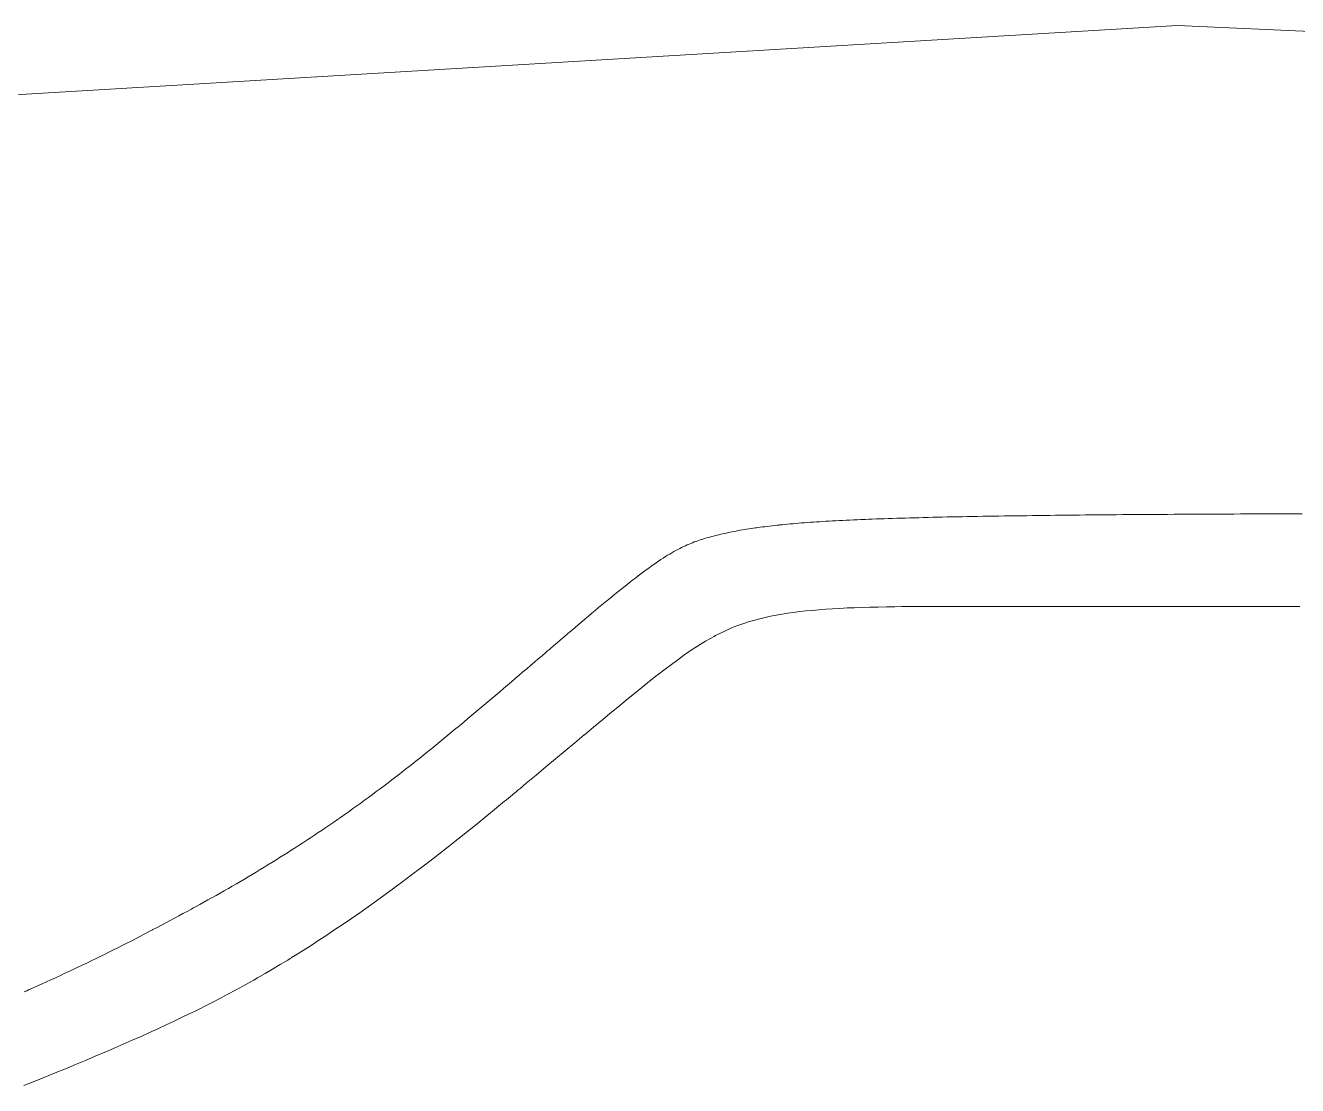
# Model space of a CAD drawing. Header units: inches. Extents: x -9418 to 110693, y 8585 to 209374.
# Drawn here: x -2105 to 34, y 15283 to 17066 of the extents above; entities that cross this region are included whole.
import ezdxf

# ---------------------------------------------------------------- set-up
doc = ezdxf.new("R2010")
doc.units = ezdxf.units.IN
doc.header["$MEASUREMENT"] = 0
doc.layers.add('0-1', color=7, linetype='Continuous', lineweight=5)
doc.layers.add('C-TOPO', color=7, linetype='Continuous', lineweight=9)

# ---------------------------------------------------------------- blocks, each defined once
blk = doc.blocks.new('1750 Ox - Topography_rvt-1-SITE PLAN - TOPO WITH IMAGERY')
at = {"layer": 'C-TOPO'}
for p, q in [((-167.7, 17065.8), (-3115.1, 16890.3)), ((1375.6, 16994.7), (-167.7, 17065.8)), ((-458.9, 16241), (-449.6, 16241.1)), ((-449.6, 16241.1), (-458.9, 16241)), ((-449.6, 16241.1), (-440.3, 16241.3)), ((-440.3, 16241.3), (-449.6, 16241.1)), ((-440.3, 16241.3), (-431.8, 16241.4)), ((-431.8, 16241.4), (-440.3, 16241.3)), ((-431.8, 16241.4), (-430.8, 16241.4)), ((-430.8, 16241.4), (-431.8, 16241.4)), ((-430.8, 16241.4), (-421.3, 16241.5)), ((-421.3, 16241.5), (-430.8, 16241.4)), ((-421.3, 16241.5), (-411.8, 16241.7)), ((-411.8, 16241.7), (-421.3, 16241.5)), ((-411.8, 16241.7), (-402.1, 16241.8)), ((-402.1, 16241.8), (-411.8, 16241.7)), ((-402.1, 16241.8), (-392.8, 16241.9)), ((-392.8, 16241.9), (-402.1, 16241.8)), ((-392.8, 16241.9), (-392.4, 16241.9)), ((-392.4, 16241.9), (-392.8, 16241.9)), ((-392.4, 16241.9), (-382.6, 16242)), ((-382.6, 16242), (-392.4, 16241.9)), ((-382.6, 16242), (-372.7, 16242.1)), ((-372.7, 16242.1), (-382.6, 16242)), ((-372.7, 16242.1), (-362.8, 16242.2)), ((-362.8, 16242.2), (-372.7, 16242.1)), ((-362.8, 16242.2), (-352.8, 16242.4)), ((-352.8, 16242.4), (-362.8, 16242.2)), ((-352.8, 16242.4), (-342.7, 16242.5)), ((-342.7, 16242.5), (-352.8, 16242.4)), ((-342.7, 16242.5), (-332.6, 16242.6)), ((-332.6, 16242.6), (-342.7, 16242.5)), ((-332.6, 16242.6), (-322.4, 16242.7)), ((-322.4, 16242.7), (-332.6, 16242.6)), ((-322.4, 16242.7), (-312.1, 16242.8)), ((-312.1, 16242.8), (-322.4, 16242.7)), ((-312.1, 16242.8), (-301.8, 16242.9)), ((-301.8, 16242.9), (-312.1, 16242.8)), ((-301.8, 16242.9), (-291.4, 16243)), ((-291.4, 16243), (-301.8, 16242.9)), ((-291.4, 16243), (-283.3, 16243)), ((-283.3, 16243), (-291.4, 16243)), ((-283.3, 16243), (-281, 16243)), ((-281, 16243), (-283.3, 16243)), ((-281, 16243), (-270.4, 16243.1)), ((-270.4, 16243.1), (-281, 16243)), ((-270.4, 16243.1), (-259.9, 16243.2)), ((-259.9, 16243.2), (-270.4, 16243.1)), ((-259.9, 16243.2), (-249.3, 16243.3)), ((-249.3, 16243.3), (-259.9, 16243.2)), ((-249.3, 16243.3), (-238.6, 16243.4)), ((-238.6, 16243.4), (-249.3, 16243.3)), ((-238.6, 16243.4), (-227.9, 16243.5)), ((-227.9, 16243.5), (-238.6, 16243.4)), ((-227.9, 16243.5), (-217.1, 16243.5)), ((-217.1, 16243.5), (-227.9, 16243.5)), ((-217.1, 16243.5), (-206.3, 16243.6)), ((-206.3, 16243.6), (-217.1, 16243.5)), ((-206.3, 16243.6), (-196.5, 16243.7)), ((-196.5, 16243.7), (-206.3, 16243.6)), ((-196.5, 16243.7), (-195.4, 16243.7)), ((-195.4, 16243.7), (-196.5, 16243.7)), ((-195.4, 16243.7), (-184.5, 16243.7)), ((-184.5, 16243.7), (-195.4, 16243.7)), ((-184.5, 16243.7), (-173.5, 16243.8)), ((-173.5, 16243.8), (-184.5, 16243.7)), ((-173.5, 16243.8), (-162.5, 16243.9)), ((-162.5, 16243.9), (-173.5, 16243.8)), ((-162.5, 16243.9), (-151.4, 16243.9)), ((-151.4, 16243.9), (-162.5, 16243.9)), ((-151.4, 16243.9), (-140.3, 16244)), ((-140.3, 16244), (-151.4, 16243.9)), ((-140.3, 16244), (-129.2, 16244.1)), ((-129.2, 16244.1), (-140.3, 16244)), ((-129.2, 16244.1), (-118, 16244.1)), ((-118, 16244.1), (-129.2, 16244.1)), ((-118, 16244.1), (-106.8, 16244.2)), ((-106.8, 16244.2), (-118, 16244.1)), ((-106.8, 16244.2), (-95.5, 16244.2)), ((-95.5, 16244.2), (-106.8, 16244.2)), ((-95.5, 16244.2), (-84.2, 16244.3)), ((-84.2, 16244.3), (-95.5, 16244.2)), ((-84.2, 16244.3), (-72.9, 16244.3)), ((-72.9, 16244.3), (-84.2, 16244.3)), ((-72.9, 16244.3), (-61.5, 16244.4)), ((-61.5, 16244.4), (-72.9, 16244.3)), ((-61.5, 16244.4), (-50.2, 16244.4)), ((-50.2, 16244.4), (-61.5, 16244.4)), ((-50.2, 16244.4), (-38.7, 16244.5)), ((-38.7, 16244.5), (-50.2, 16244.4)), ((-38.7, 16244.5), (-27.3, 16244.5)), ((-27.3, 16244.5), (-38.7, 16244.5)), ((-27.3, 16244.5), (-15.8, 16244.5)), ((-15.8, 16244.5), (-27.3, 16244.5)), ((-15.8, 16244.5), (-4.3, 16244.6)), ((-4.3, 16244.6), (-15.8, 16244.5)), ((-4.3, 16244.6), (7.3, 16244.6)), ((7.3, 16244.6), (-4.3, 16244.6)), ((7.3, 16244.6), (18.8, 16244.6)), ((18.8, 16244.6), (7.3, 16244.6)), ((18.8, 16244.6), (21.5, 16244.7)), ((21.5, 16244.7), (18.8, 16244.6)), ((21.5, 16244.7), (30.4, 16244.7)), ((30.4, 16244.7), (21.5, 16244.7)), ((30.4, 16244.7), (42, 16244.7)), ((42, 16244.7), (30.4, 16244.7)), ((-888.7, 16219.3), (-885, 16219.8)), ((-885, 16219.8), (-888.7, 16219.3)), ((-885, 16219.8), (-881.3, 16220.4)), ((-881.3, 16220.4), (-885, 16219.8)), ((-881.3, 16220.4), (-877.6, 16220.9)), ((-877.6, 16220.9), (-881.3, 16220.4)), ((-877.6, 16220.9), (-875.8, 16221.2)), ((-875.8, 16221.2), (-877.6, 16220.9)), ((-875.8, 16221.2), (-873.7, 16221.5)), ((-873.7, 16221.5), (-875.8, 16221.2)), ((-873.7, 16221.5), (-869.9, 16222)), ((-869.9, 16222), (-873.7, 16221.5)), ((-869.9, 16222), (-865.9, 16222.5)), ((-865.9, 16222.5), (-869.9, 16222)), ((-865.9, 16222.5), (-863.4, 16222.8)), ((-863.4, 16222.8), (-865.9, 16222.5)), ((-863.4, 16222.8), (-862, 16223)), ((-862, 16223), (-863.4, 16222.8)), ((-862, 16223), (-857.9, 16223.5)), ((-857.9, 16223.5), (-862, 16223)), ((-857.9, 16223.5), (-853.8, 16224)), ((-853.8, 16224), (-857.9, 16223.5)), ((-853.8, 16224), (-849.7, 16224.5)), ((-849.7, 16224.5), (-853.8, 16224)), ((-849.7, 16224.5), (-845.5, 16224.9)), ((-845.5, 16224.9), (-849.7, 16224.5)), ((-845.5, 16224.9), (-841.3, 16225.4)), ((-841.3, 16225.4), (-845.5, 16224.9)), ((-841.3, 16225.4), (-838.5, 16225.7)), ((-838.5, 16225.7), (-841.3, 16225.4)), ((-838.5, 16225.7), (-836.9, 16225.9)), ((-836.9, 16225.9), (-838.5, 16225.7)), ((-836.9, 16225.9), (-832.6, 16226.3)), ((-832.6, 16226.3), (-836.9, 16225.9)), ((-832.6, 16226.3), (-828.1, 16226.7)), ((-828.1, 16226.7), (-832.6, 16226.3)), ((-828.1, 16226.7), (-823.6, 16227.2)), ((-823.6, 16227.2), (-828.1, 16226.7)), ((-823.6, 16227.2), (-819.1, 16227.6)), ((-819.1, 16227.6), (-823.6, 16227.2)), ((-819.1, 16227.6), (-814.4, 16228)), ((-814.4, 16228), (-819.1, 16227.6)), ((-814.4, 16228), (-809.7, 16228.4)), ((-809.7, 16228.4), (-814.4, 16228)), ((-809.7, 16228.4), (-805, 16228.8)), ((-805, 16228.8), (-809.7, 16228.4)), ((-805, 16228.8), (-800.1, 16229.2)), ((-800.1, 16229.2), (-805, 16228.8)), ((-800.1, 16229.2), (-795.3, 16229.5)), ((-795.3, 16229.5), (-800.1, 16229.2)), ((-795.3, 16229.5), (-790.3, 16229.9)), ((-790.3, 16229.9), (-795.3, 16229.5)), ((-790.3, 16229.9), (-785.2, 16230.3)), ((-785.2, 16230.3), (-790.3, 16229.9)), ((-785.2, 16230.3), (-780.1, 16230.6)), ((-780.1, 16230.6), (-785.2, 16230.3)), ((-780.1, 16230.6), (-774.9, 16231)), ((-774.9, 16231), (-780.1, 16230.6)), ((-774.9, 16231), (-769.7, 16231.3)), ((-769.7, 16231.3), (-774.9, 16231)), ((-769.7, 16231.3), (-764.3, 16231.7)), ((-764.3, 16231.7), (-769.7, 16231.3)), ((-764.3, 16231.7), (-758.9, 16232)), ((-758.9, 16232), (-764.3, 16231.7)), ((-758.9, 16232), (-753.4, 16232.3)), ((-753.4, 16232.3), (-758.9, 16232)), ((-753.4, 16232.3), (-747.8, 16232.6)), ((-747.8, 16232.6), (-753.4, 16232.3)), ((-747.8, 16232.6), (-742.2, 16232.9)), ((-742.2, 16232.9), (-747.8, 16232.6)), ((-742.2, 16232.9), (-736.5, 16233.2)), ((-736.5, 16233.2), (-742.2, 16232.9)), ((-736.5, 16233.2), (-730.6, 16233.5)), ((-730.6, 16233.5), (-736.5, 16233.2)), ((-730.6, 16233.5), (-724.7, 16233.8)), ((-724.7, 16233.8), (-730.6, 16233.5)), ((-724.7, 16233.8), (-718.7, 16234.1)), ((-718.7, 16234.1), (-724.7, 16233.8)), ((-718.7, 16234.1), (-712.7, 16234.4)), ((-712.7, 16234.4), (-718.7, 16234.1)), ((-712.7, 16234.4), (-706.5, 16234.6)), ((-706.5, 16234.6), (-712.7, 16234.4)), ((-706.5, 16234.6), (-700.3, 16234.9)), ((-700.3, 16234.9), (-706.5, 16234.6)), ((-700.3, 16234.9), (-693.9, 16235.2)), ((-693.9, 16235.2), (-700.3, 16234.9)), ((-693.9, 16235.2), (-692.5, 16235.2)), ((-692.5, 16235.2), (-693.9, 16235.2)), ((-692.5, 16235.2), (-687.5, 16235.4)), ((-687.5, 16235.4), (-692.5, 16235.2)), ((-687.5, 16235.4), (-681, 16235.7)), ((-681, 16235.7), (-687.5, 16235.4)), ((-681, 16235.7), (-674.4, 16235.9)), ((-674.4, 16235.9), (-681, 16235.7)), ((-674.4, 16235.9), (-667.6, 16236.2)), ((-667.6, 16236.2), (-674.4, 16235.9)), ((-667.6, 16236.2), (-660.8, 16236.4)), ((-660.8, 16236.4), (-667.6, 16236.2)), ((-660.8, 16236.4), (-653.9, 16236.6)), ((-653.9, 16236.6), (-660.8, 16236.4)), ((-653.9, 16236.6), (-646.9, 16236.9)), ((-646.9, 16236.9), (-653.9, 16236.6)), ((-646.9, 16236.9), (-639.8, 16237.1)), ((-639.8, 16237.1), (-646.9, 16236.9)), ((-639.8, 16237.1), (-632.7, 16237.3)), ((-632.7, 16237.3), (-639.8, 16237.1)), ((-632.7, 16237.3), (-625.4, 16237.5)), ((-625.4, 16237.5), (-632.7, 16237.3)), ((-625.4, 16237.5), (-618, 16237.7)), ((-618, 16237.7), (-625.4, 16237.5)), ((-618, 16237.7), (-610.5, 16237.9)), ((-610.5, 16237.9), (-618, 16237.7)), ((-610.5, 16237.9), (-602.9, 16238.1)), ((-602.9, 16238.1), (-610.5, 16237.9)), ((-602.9, 16238.1), (-595.2, 16238.3)), ((-595.2, 16238.3), (-602.9, 16238.1)), ((-595.2, 16238.3), (-587.3, 16238.5)), ((-587.3, 16238.5), (-595.2, 16238.3)), ((-587.3, 16238.5), (-579.4, 16238.7)), ((-579.4, 16238.7), (-587.3, 16238.5)), ((-579.4, 16238.7), (-571.4, 16238.9)), ((-571.4, 16238.9), (-579.4, 16238.7)), ((-571.4, 16238.9), (-563.3, 16239.1)), ((-563.3, 16239.1), (-571.4, 16238.9)), ((-563.3, 16239.1), (-555.1, 16239.3)), ((-555.1, 16239.3), (-563.3, 16239.1)), ((-555.1, 16239.3), (-546.8, 16239.4)), ((-546.8, 16239.4), (-555.1, 16239.3)), ((-546.8, 16239.4), (-538.4, 16239.6)), ((-538.4, 16239.6), (-546.8, 16239.4)), ((-538.4, 16239.6), (-529.9, 16239.8)), ((-529.9, 16239.8), (-538.4, 16239.6)), ((-529.9, 16239.8), (-521.4, 16239.9)), ((-521.4, 16239.9), (-529.9, 16239.8)), ((-521.4, 16239.9), (-512.7, 16240.1)), ((-512.7, 16240.1), (-521.4, 16239.9)), ((-512.7, 16240.1), (-503.9, 16240.3)), ((-503.9, 16240.3), (-512.7, 16240.1)), ((-503.9, 16240.3), (-495.1, 16240.4)), ((-495.1, 16240.4), (-503.9, 16240.3)), ((-495.1, 16240.4), (-486.2, 16240.6)), ((-486.2, 16240.6), (-495.1, 16240.4)), ((-486.2, 16240.6), (-477.1, 16240.7)), ((-477.1, 16240.7), (-486.2, 16240.6)), ((-477.1, 16240.7), (-468, 16240.9)), ((-468, 16240.9), (-477.1, 16240.7)), ((-468, 16240.9), (-458.9, 16241)), ((-458.9, 16241), (-468, 16240.9)), ((-980.4, 16197.3), (-977.4, 16198.3)), ((-977.4, 16198.3), (-980.4, 16197.3)), ((-977.4, 16198.3), (-974.5, 16199.4)), ((-974.5, 16199.4), (-977.4, 16198.3)), ((-974.5, 16199.4), (-971.6, 16200.4)), ((-971.6, 16200.4), (-974.5, 16199.4)), ((-971.6, 16200.4), (-968.7, 16201.3)), ((-968.7, 16201.3), (-971.6, 16200.4)), ((-968.7, 16201.3), (-965.8, 16202.2)), ((-965.8, 16202.2), (-968.7, 16201.3)), ((-965.8, 16202.2), (-962.9, 16203.1)), ((-962.9, 16203.1), (-965.8, 16202.2)), ((-962.9, 16203.1), (-959.9, 16204)), ((-959.9, 16204), (-962.9, 16203.1)), ((-959.9, 16204), (-957, 16204.8)), ((-957, 16204.8), (-959.9, 16204)), ((-957, 16204.8), (-954.1, 16205.6)), ((-954.1, 16205.6), (-957, 16204.8)), ((-954.1, 16205.6), (-951.1, 16206.4)), ((-951.1, 16206.4), (-954.1, 16205.6)), ((-951.1, 16206.4), (-948.1, 16207.2)), ((-948.1, 16207.2), (-951.1, 16206.4)), ((-948.1, 16207.2), (-946.7, 16207.6)), ((-946.7, 16207.6), (-948.1, 16207.2)), ((-946.7, 16207.6), (-945.1, 16208)), ((-945.1, 16208), (-946.7, 16207.6)), ((-945.1, 16208), (-942, 16208.7)), ((-942, 16208.7), (-945.1, 16208)), ((-942, 16208.7), (-939, 16209.5)), ((-939, 16209.5), (-942, 16208.7)), ((-939, 16209.5), (-935.9, 16210.2)), ((-935.9, 16210.2), (-939, 16209.5)), ((-935.9, 16210.2), (-932.7, 16210.9)), ((-932.7, 16210.9), (-935.9, 16210.2)), ((-932.7, 16210.9), (-929.6, 16211.6)), ((-929.6, 16211.6), (-932.7, 16210.9)), ((-929.6, 16211.6), (-926.4, 16212.3)), ((-926.4, 16212.3), (-929.6, 16211.6)), ((-926.4, 16212.3), (-923.1, 16213)), ((-923.1, 16213), (-926.4, 16212.3)), ((-923.1, 16213), (-919.9, 16213.7)), ((-919.9, 16213.7), (-923.1, 16213)), ((-919.9, 16213.7), (-916.6, 16214.4)), ((-916.6, 16214.4), (-919.9, 16213.7)), ((-916.6, 16214.4), (-913.2, 16215)), ((-913.2, 16215), (-916.6, 16214.4)), ((-913.2, 16215), (-909.9, 16215.6)), ((-909.9, 16215.6), (-913.2, 16215)), ((-909.9, 16215.6), (-906.4, 16216.3)), ((-906.4, 16216.3), (-909.9, 16215.6)), ((-906.4, 16216.3), (-903, 16216.9)), ((-903, 16216.9), (-906.4, 16216.3)), ((-903, 16216.9), (-899.5, 16217.5)), ((-899.5, 16217.5), (-903, 16216.9)), ((-899.5, 16217.5), (-895.9, 16218.1)), ((-895.9, 16218.1), (-899.5, 16217.5)), ((-895.9, 16218.1), (-892.4, 16218.7)), ((-892.4, 16218.7), (-895.9, 16218.1)), ((-892.4, 16218.7), (-888.7, 16219.3)), ((-888.7, 16219.3), (-892.4, 16218.7)), ((-1025.3, 16174.9), (-1021.7, 16177)), ((-1021.7, 16177), (-1025.3, 16174.9)), ((-1021.7, 16177), (-1018.2, 16179.1)), ((-1018.2, 16179.1), (-1021.7, 16177)), ((-1018.2, 16179.1), (-1014.8, 16181.1)), ((-1014.8, 16181.1), (-1018.2, 16179.1)), ((-1014.8, 16181.1), (-1011.4, 16182.9)), ((-1011.4, 16182.9), (-1014.8, 16181.1)), ((-1011.4, 16182.9), (-1008.1, 16184.7)), ((-1008.1, 16184.7), (-1011.4, 16182.9)), ((-1008.1, 16184.7), (-1004.9, 16186.4)), ((-1004.9, 16186.4), (-1008.1, 16184.7)), ((-1004.9, 16186.4), (-1001.7, 16188)), ((-1001.7, 16188), (-1004.9, 16186.4)), ((-1001.7, 16188), (-998.5, 16189.5)), ((-998.5, 16189.5), (-1001.7, 16188)), ((-998.5, 16189.5), (-995.4, 16191)), ((-995.4, 16191), (-998.5, 16189.5)), ((-995.4, 16191), (-992.3, 16192.4)), ((-992.3, 16192.4), (-995.4, 16191)), ((-992.3, 16192.4), (-989.3, 16193.7)), ((-989.3, 16193.7), (-992.3, 16192.4)), ((-989.3, 16193.7), (-986.3, 16194.9)), ((-986.3, 16194.9), (-989.3, 16193.7)), ((-986.3, 16194.9), (-983.3, 16196.1)), ((-983.3, 16196.1), (-986.3, 16194.9)), ((-983.3, 16196.1), (-980.4, 16197.3)), ((-980.4, 16197.3), (-983.3, 16196.1)), ((-1057, 16153.5), (-1052.7, 16156.6)), ((-1052.7, 16156.6), (-1057, 16153.5)), ((-1052.7, 16156.6), (-1048.5, 16159.6)), ((-1048.5, 16159.6), (-1052.7, 16156.6)), ((-1048.5, 16159.6), (-1044.4, 16162.4)), ((-1044.4, 16162.4), (-1048.5, 16159.6)), ((-1044.4, 16162.4), (-1040.4, 16165.1)), ((-1040.4, 16165.1), (-1044.4, 16162.4)), ((-1040.4, 16165.1), (-1036.5, 16167.7)), ((-1036.5, 16167.7), (-1040.4, 16165.1)), ((-1036.5, 16167.7), (-1032.7, 16170.2)), ((-1032.7, 16170.2), (-1036.5, 16167.7)), ((-1032.7, 16170.2), (-1029, 16172.6)), ((-1029, 16172.6), (-1032.7, 16170.2)), ((-1029, 16172.6), (-1025.3, 16174.9)), ((-1025.3, 16174.9), (-1029, 16172.6)), ((-1084.4, 16133), (-1079.6, 16136.6)), ((-1079.6, 16136.6), (-1084.4, 16133)), ((-1079.6, 16136.6), (-1074.9, 16140.2)), ((-1074.9, 16140.2), (-1079.6, 16136.6)), ((-1074.9, 16140.2), (-1070.3, 16143.7)), ((-1070.3, 16143.7), (-1074.9, 16140.2)), ((-1070.3, 16143.7), (-1065.8, 16147.1)), ((-1065.8, 16147.1), (-1070.3, 16143.7)), ((-1065.8, 16147.1), (-1061.4, 16150.4)), ((-1061.4, 16150.4), (-1065.8, 16147.1)), ((-1061.4, 16150.4), (-1057, 16153.5)), ((-1057, 16153.5), (-1061.4, 16150.4)), ((-1114.4, 16109), (-1109.2, 16113.2)), ((-1109.2, 16113.2), (-1114.4, 16109)), ((-1109.2, 16113.2), (-1104.1, 16117.3)), ((-1104.1, 16117.3), (-1109.2, 16113.2)), ((-1104.1, 16117.3), (-1099.1, 16121.4)), ((-1099.1, 16121.4), (-1104.1, 16117.3)), ((-1099.1, 16121.4), (-1094.1, 16125.3)), ((-1094.1, 16125.3), (-1099.1, 16121.4)), ((-1094.1, 16125.3), (-1089.2, 16129.2)), ((-1089.2, 16129.2), (-1094.1, 16125.3)), ((-1089.2, 16129.2), (-1084.4, 16133)), ((-1084.4, 16133), (-1089.2, 16129.2)), ((-1141.4, 16086.9), (-1135.9, 16091.4)), ((-1135.9, 16091.4), (-1141.4, 16086.9)), ((-1135.9, 16091.4), (-1130.4, 16095.9)), ((-1130.4, 16095.9), (-1135.9, 16091.4)), ((-1130.4, 16095.9), (-1125, 16100.4)), ((-1125, 16100.4), (-1130.4, 16095.9)), ((-1125, 16100.4), (-1119.7, 16104.7)), ((-1119.7, 16104.7), (-1125, 16100.4)), ((-1119.7, 16104.7), (-1118.6, 16105.6)), ((-1118.6, 16105.6), (-1119.7, 16104.7)), ((-1118.6, 16105.6), (-1114.4, 16109)), ((-1114.4, 16109), (-1118.6, 16105.6)), ((-1164, 16067.9), (-1158.2, 16072.7)), ((-1158.2, 16072.7), (-1164, 16067.9)), ((-1158.2, 16072.7), (-1152.6, 16077.5)), ((-1152.6, 16077.5), (-1158.2, 16072.7)), ((-1152.6, 16077.5), (-1146.9, 16082.2)), ((-1146.9, 16082.2), (-1152.6, 16077.5)), ((-1146.9, 16082.2), (-1141.4, 16086.9)), ((-1141.4, 16086.9), (-1146.9, 16082.2)), ((-861.3, 16070.3), (-870.2, 16068.2)), ((-870.2, 16068.2), (-861.3, 16070.3)), ((-852.2, 16072.3), (-861.3, 16070.3)), ((-861.3, 16070.3), (-852.2, 16072.3)), ((-842.9, 16074.1), (-852.2, 16072.3)), ((-852.2, 16072.3), (-842.9, 16074.1)), ((-833.4, 16075.8), (-842.9, 16074.1)), ((-842.9, 16074.1), (-833.4, 16075.8)), ((-825.1, 16077.1), (-833.4, 16075.8)), ((-833.4, 16075.8), (-825.1, 16077.1)), ((-823.6, 16077.3), (-825.1, 16077.1)), ((-825.1, 16077.1), (-823.6, 16077.3)), ((-813.6, 16078.8), (-823.6, 16077.3)), ((-823.6, 16077.3), (-813.6, 16078.8)), ((-803.3, 16080.1), (-813.6, 16078.8)), ((-813.6, 16078.8), (-803.3, 16080.1)), ((-792.7, 16081.3), (-803.3, 16080.1)), ((-803.3, 16080.1), (-792.7, 16081.3)), ((-781.9, 16082.3), (-792.7, 16081.3)), ((-792.7, 16081.3), (-781.9, 16082.3)), ((-770.8, 16083.3), (-781.9, 16082.3)), ((-781.9, 16082.3), (-770.8, 16083.3)), ((-759.4, 16084.2), (-770.8, 16083.3)), ((-770.8, 16083.3), (-759.4, 16084.2)), ((-747.8, 16085), (-759.4, 16084.2)), ((-759.4, 16084.2), (-747.8, 16085)), ((-735.8, 16085.6), (-747.8, 16085)), ((-747.8, 16085), (-735.8, 16085.6)), ((-723.5, 16086.3), (-735.8, 16085.6)), ((-735.8, 16085.6), (-723.5, 16086.3)), ((-711, 16086.8), (-723.5, 16086.3)), ((-723.5, 16086.3), (-711, 16086.8)), ((-698.1, 16087.2), (-711, 16086.8)), ((-711, 16086.8), (-698.1, 16087.2)), ((-684.9, 16087.6), (-698.1, 16087.2)), ((-698.1, 16087.2), (-684.9, 16087.6)), ((-671.3, 16087.9), (-684.9, 16087.6)), ((-684.9, 16087.6), (-671.3, 16087.9)), ((-657.4, 16088.2), (-671.3, 16087.9)), ((-671.3, 16087.9), (-657.4, 16088.2)), ((-643.2, 16088.4), (-657.4, 16088.2)), ((-657.4, 16088.2), (-643.2, 16088.4)), ((-631.1, 16088.6), (-643.2, 16088.4)), ((-643.2, 16088.4), (-631.1, 16088.6)), ((-628.7, 16088.6), (-631.1, 16088.6)), ((-631.1, 16088.6), (-628.7, 16088.6)), ((-613.7, 16088.7), (-628.7, 16088.6)), ((-628.7, 16088.6), (-613.7, 16088.7)), ((-598.5, 16088.8), (-613.7, 16088.7)), ((-613.7, 16088.7), (-598.5, 16088.8)), ((-582.8, 16088.9), (-598.5, 16088.8)), ((-598.5, 16088.8), (-582.8, 16088.9)), ((-566.8, 16088.9), (-582.8, 16088.9)), ((-582.8, 16088.9), (-566.8, 16088.9)), ((-558.7, 16089), (-566.8, 16088.9)), ((-566.8, 16088.9), (-558.7, 16089)), ((-550.4, 16089), (-558.7, 16089)), ((-558.7, 16089), (-550.4, 16089)), ((-533.6, 16089), (-550.4, 16089)), ((-550.4, 16089), (-533.6, 16089)), ((-516.4, 16089), (-533.6, 16089)), ((-533.6, 16089), (-516.4, 16089)), ((-498.8, 16089), (-516.4, 16089)), ((-516.4, 16089), (-498.8, 16089)), ((-480.8, 16089), (-498.8, 16089)), ((-498.8, 16089), (-480.8, 16089)), ((-462.4, 16089), (-480.8, 16089)), ((-480.8, 16089), (-462.4, 16089)), ((-443.6, 16089), (-462.4, 16089)), ((-462.4, 16089), (-443.6, 16089)), ((-424.5, 16089), (-443.6, 16089)), ((-443.6, 16089), (-424.5, 16089)), ((-405.1, 16089), (-424.5, 16089)), ((-424.5, 16089), (-405.1, 16089)), ((-385.2, 16089), (-405.1, 16089)), ((-405.1, 16089), (-385.2, 16089)), ((-365.1, 16089), (-385.2, 16089)), ((-385.2, 16089), (-365.1, 16089)), ((-354.6, 16089), (-365.1, 16089)), ((-365.1, 16089), (-354.6, 16089)), ((-344.7, 16089), (-354.6, 16089)), ((-354.6, 16089), (-344.7, 16089)), ((-323.9, 16089), (-344.7, 16089)), ((-344.7, 16089), (-323.9, 16089)), ((-302.9, 16089), (-323.9, 16089)), ((-323.9, 16089), (-302.9, 16089)), ((-281.6, 16089), (-302.9, 16089)), ((-302.9, 16089), (-281.6, 16089)), ((-260, 16089), (-281.6, 16089)), ((-281.6, 16089), (-260, 16089)), ((-238.2, 16089), (-260, 16089)), ((-260, 16089), (-238.2, 16089)), ((-216.2, 16089), (-238.2, 16089)), ((-238.2, 16089), (-216.2, 16089)), ((-193.9, 16089), (-216.2, 16089)), ((-216.2, 16089), (-193.9, 16089)), ((-190.9, 16089), (-193.9, 16089)), ((-193.9, 16089), (-190.9, 16089)), ((-171.5, 16089), (-190.9, 16089)), ((-190.9, 16089), (-171.5, 16089)), ((-148.8, 16089), (-171.5, 16089)), ((-171.5, 16089), (-148.8, 16089)), ((-125.9, 16089), (-148.8, 16089)), ((-148.8, 16089), (-125.9, 16089)), ((-102.9, 16089), (-125.9, 16089)), ((-125.9, 16089), (-102.9, 16089)), ((-79.7, 16089), (-102.9, 16089)), ((-102.9, 16089), (-79.7, 16089)), ((-56.4, 16089), (-79.7, 16089)), ((-79.7, 16089), (-56.4, 16089)), ((-32.9, 16089), (-56.4, 16089)), ((-56.4, 16089), (-32.9, 16089)), ((-9.3, 16089), (-32.9, 16089)), ((-32.9, 16089), (-9.3, 16089)), ((5.6, 16089), (-9.3, 16089)), ((-9.3, 16089), (5.6, 16089)), ((14.4, 16089), (5.6, 16089)), ((5.6, 16089), (14.4, 16089)), ((38.2, 16089), (14.4, 16089)), ((14.4, 16089), (38.2, 16089)), ((-1187.5, 16048), (-1181.5, 16053.1)), ((-1181.5, 16053.1), (-1187.5, 16048)), ((-1181.5, 16053.1), (-1175.6, 16058.1)), ((-1175.6, 16058.1), (-1181.5, 16053.1)), ((-1175.6, 16058.1), (-1169.8, 16063)), ((-1169.8, 16063), (-1175.6, 16058.1)), ((-1169.8, 16063), (-1164, 16067.9)), ((-1164, 16067.9), (-1169.8, 16063)), ((-920.1, 16051.6), (-928.2, 16048)), ((-928.2, 16048), (-920.1, 16051.6)), ((-912, 16054.9), (-920.1, 16051.6)), ((-920.1, 16051.6), (-912, 16054.9)), ((-903.8, 16058), (-912, 16054.9)), ((-912, 16054.9), (-903.8, 16058)), ((-895.6, 16060.9), (-903.8, 16058)), ((-903.8, 16058), (-895.6, 16060.9)), ((-887.3, 16063.5), (-895.6, 16060.9)), ((-895.6, 16060.9), (-887.3, 16063.5)), ((-878.8, 16065.9), (-887.3, 16063.5)), ((-887.3, 16063.5), (-878.8, 16065.9)), ((-870.2, 16068.2), (-878.8, 16065.9)), ((-878.8, 16065.9), (-870.2, 16068.2)), ((-1212.8, 16026.4), (-1211.7, 16027.3)), ((-1211.7, 16027.3), (-1212.8, 16026.4)), ((-1211.7, 16027.3), (-1205.6, 16032.6)), ((-1205.6, 16032.6), (-1211.7, 16027.3)), ((-1205.6, 16032.6), (-1199.5, 16037.7)), ((-1199.5, 16037.7), (-1205.6, 16032.6)), ((-1199.5, 16037.7), (-1193.5, 16042.9)), ((-1193.5, 16042.9), (-1199.5, 16037.7)), ((-1193.5, 16042.9), (-1187.5, 16048)), ((-1187.5, 16048), (-1193.5, 16042.9)), ((-961.6, 16030.2), (-970.4, 16024.9)), ((-970.4, 16024.9), (-961.6, 16030.2)), ((-953.1, 16035.2), (-961.6, 16030.2)), ((-961.6, 16030.2), (-953.1, 16035.2)), ((-946.9, 16038.6), (-953.1, 16035.2)), ((-953.1, 16035.2), (-946.9, 16038.6)), ((-944.6, 16039.8), (-946.9, 16038.6)), ((-946.9, 16038.6), (-944.6, 16039.8)), ((-936.4, 16044.1), (-944.6, 16039.8)), ((-944.6, 16039.8), (-936.4, 16044.1)), ((-928.2, 16048), (-936.4, 16044.1)), ((-936.4, 16044.1), (-928.2, 16048)), ((-1242.9, 16000.6), (-1236.6, 16006)), ((-1236.6, 16006), (-1242.9, 16000.6)), ((-1236.6, 16006), (-1230.3, 16011.4)), ((-1230.3, 16011.4), (-1236.6, 16006)), ((-1230.3, 16011.4), (-1227.9, 16013.5)), ((-1227.9, 16013.5), (-1230.3, 16011.4)), ((-1227.9, 16013.5), (-1227.3, 16014)), ((-1227.3, 16014), (-1227.9, 16013.5)), ((-1227.3, 16014), (-1224.1, 16016.7)), ((-1224.1, 16016.7), (-1227.3, 16014)), ((-1224.1, 16016.7), (-1222, 16018.5)), ((-1222, 16018.5), (-1224.1, 16016.7)), ((-1222, 16018.5), (-1217.9, 16022)), ((-1217.9, 16022), (-1222, 16018.5)), ((-1217.9, 16022), (-1212.8, 16026.4)), ((-1212.8, 16026.4), (-1217.9, 16022)), ((-998.4, 16006.2), (-1008.4, 15999.1)), ((-1008.4, 15999.1), (-998.4, 16006.2)), ((-988.8, 16012.9), (-998.4, 16006.2)), ((-998.4, 16006.2), (-988.8, 16012.9)), ((-979.4, 16019.1), (-988.8, 16012.9)), ((-988.8, 16012.9), (-979.4, 16019.1)), ((-970.4, 16024.9), (-979.4, 16019.1)), ((-979.4, 16019.1), (-970.4, 16024.9)), ((-1262.1, 15984.2), (-1255.7, 15989.7)), ((-1255.7, 15989.7), (-1262.1, 15984.2)), ((-1255.7, 15989.7), (-1249.3, 15995.1)), ((-1249.3, 15995.1), (-1255.7, 15989.7)), ((-1249.3, 15995.1), (-1242.9, 16000.6)), ((-1242.9, 16000.6), (-1249.3, 15995.1)), ((-1018.8, 15991.4), (-1029.7, 15983.3)), ((-1029.7, 15983.3), (-1018.8, 15991.4)), ((-1008.4, 15999.1), (-1018.8, 15991.4)), ((-1018.8, 15991.4), (-1008.4, 15999.1)), ((-1288.1, 15962), (-1281.5, 15967.6)), ((-1281.5, 15967.6), (-1288.1, 15962)), ((-1281.5, 15967.6), (-1275, 15973.1)), ((-1275, 15973.1), (-1281.5, 15967.6)), ((-1275, 15973.1), (-1268.6, 15978.7)), ((-1268.6, 15978.7), (-1275, 15973.1)), ((-1268.6, 15978.7), (-1262.1, 15984.2)), ((-1262.1, 15984.2), (-1268.6, 15978.7)), ((-1052.9, 15965.3), (-1065.4, 15955.4)), ((-1065.4, 15955.4), (-1052.9, 15965.3)), ((-1044.9, 15971.6), (-1052.9, 15965.3)), ((-1052.9, 15965.3), (-1044.9, 15971.6)), ((-1041.1, 15974.6), (-1044.9, 15971.6)), ((-1044.9, 15971.6), (-1041.1, 15974.6)), ((-1029.7, 15983.3), (-1041.1, 15974.6)), ((-1041.1, 15974.6), (-1029.7, 15983.3)), ((-1314.4, 15939.6), (-1307.8, 15945.2)), ((-1307.8, 15945.2), (-1314.4, 15939.6)), ((-1307.8, 15945.2), (-1301.2, 15950.8)), ((-1301.2, 15950.8), (-1307.8, 15945.2)), ((-1301.2, 15950.8), (-1294.6, 15956.4)), ((-1294.6, 15956.4), (-1301.2, 15950.8)), ((-1294.6, 15956.4), (-1288.1, 15962)), ((-1288.1, 15962), (-1294.6, 15956.4)), ((-1078.4, 15944.9), (-1091.9, 15934)), ((-1091.9, 15934), (-1078.4, 15944.9)), ((-1065.4, 15955.4), (-1078.4, 15944.9)), ((-1078.4, 15944.9), (-1065.4, 15955.4)), ((-1341.1, 15917), (-1334.4, 15922.7)), ((-1334.4, 15922.7), (-1341.1, 15917)), ((-1334.4, 15922.7), (-1327.7, 15928.3)), ((-1327.7, 15928.3), (-1334.4, 15922.7)), ((-1327.7, 15928.3), (-1321.1, 15933.9)), ((-1321.1, 15933.9), (-1327.7, 15928.3)), ((-1321.1, 15933.9), (-1314.4, 15939.6)), ((-1314.4, 15939.6), (-1321.1, 15933.9)), ((-1105.9, 15922.5), (-1120.3, 15910.7)), ((-1120.3, 15910.7), (-1105.9, 15922.5)), ((-1091.9, 15934), (-1105.9, 15922.5)), ((-1105.9, 15922.5), (-1091.9, 15934)), ((-1368, 15894.5), (-1361.2, 15900.2)), ((-1361.2, 15900.2), (-1368, 15894.5)), ((-1361.2, 15900.2), (-1354.5, 15905.8)), ((-1354.5, 15905.8), (-1361.2, 15900.2)), ((-1354.5, 15905.8), (-1347.8, 15911.4)), ((-1347.8, 15911.4), (-1354.5, 15905.8)), ((-1347.8, 15911.4), (-1341.1, 15917)), ((-1341.1, 15917), (-1347.8, 15911.4)), ((-1122.7, 15908.7), (-1135.1, 15898.4)), ((-1135.1, 15898.4), (-1122.7, 15908.7)), ((-1120.3, 15910.7), (-1122.7, 15908.7)), ((-1122.7, 15908.7), (-1120.3, 15910.7)), ((-1395, 15872.2), (-1388.2, 15877.8)), ((-1388.2, 15877.8), (-1395, 15872.2)), ((-1388.2, 15877.8), (-1381.5, 15883.4)), ((-1381.5, 15883.4), (-1388.2, 15877.8)), ((-1381.5, 15883.4), (-1377.5, 15886.6)), ((-1377.5, 15886.6), (-1381.5, 15883.4)), ((-1377.5, 15886.6), (-1374.7, 15888.9)), ((-1374.7, 15888.9), (-1377.5, 15886.6)), ((-1374.7, 15888.9), (-1368, 15894.5)), ((-1368, 15894.5), (-1374.7, 15888.9)), ((-1158, 15879.3), (-1165.3, 15873.2)), ((-1165.3, 15873.2), (-1158, 15879.3)), ((-1150.2, 15885.8), (-1158, 15879.3)), ((-1158, 15879.3), (-1150.2, 15885.8)), ((-1135.1, 15898.4), (-1150.2, 15885.8)), ((-1150.2, 15885.8), (-1135.1, 15898.4)), ((-1415.2, 15855.7), (-1408.5, 15861.2)), ((-1408.5, 15861.2), (-1415.2, 15855.7)), ((-1408.5, 15861.2), (-1401.7, 15866.7)), ((-1401.7, 15866.7), (-1408.5, 15861.2)), ((-1401.7, 15866.7), (-1395, 15872.2)), ((-1395, 15872.2), (-1401.7, 15866.7)), ((-1181.5, 15859.7), (-1197.5, 15846.3)), ((-1197.5, 15846.3), (-1181.5, 15859.7)), ((-1165.7, 15872.9), (-1181.5, 15859.7)), ((-1181.5, 15859.7), (-1165.7, 15872.9)), ((-1165.3, 15873.2), (-1165.7, 15872.9)), ((-1165.7, 15872.9), (-1165.3, 15873.2)), ((-1442.2, 15834), (-1435.4, 15839.4)), ((-1435.4, 15839.4), (-1442.2, 15834)), ((-1435.4, 15839.4), (-1428.7, 15844.8)), ((-1428.7, 15844.8), (-1435.4, 15839.4)), ((-1428.7, 15844.8), (-1422, 15850.2)), ((-1422, 15850.2), (-1428.7, 15844.8)), ((-1422, 15850.2), (-1415.2, 15855.7)), ((-1415.2, 15855.7), (-1422, 15850.2)), ((-1197.5, 15846.3), (-1213.7, 15832.7)), ((-1213.7, 15832.7), (-1197.5, 15846.3)), ((-1469, 15812.8), (-1464, 15816.7)), ((-1464, 15816.7), (-1469, 15812.8)), ((-1464, 15816.7), (-1462.3, 15818.1)), ((-1462.3, 15818.1), (-1464, 15816.7)), ((-1462.3, 15818.1), (-1455.6, 15823.3)), ((-1455.6, 15823.3), (-1462.3, 15818.1)), ((-1455.6, 15823.3), (-1448.9, 15828.6)), ((-1448.9, 15828.6), (-1455.6, 15823.3)), ((-1448.9, 15828.6), (-1442.2, 15834)), ((-1442.2, 15834), (-1448.9, 15828.6)), ((-1230, 15819.1), (-1246.5, 15805.3)), ((-1246.5, 15805.3), (-1230, 15819.1)), ((-1213.7, 15832.7), (-1230, 15819.1)), ((-1230, 15819.1), (-1213.7, 15832.7)), ((-1502.2, 15787.3), (-1495.6, 15792.3)), ((-1495.6, 15792.3), (-1502.2, 15787.3)), ((-1495.6, 15792.3), (-1489, 15797.4)), ((-1489, 15797.4), (-1495.6, 15792.3)), ((-1489, 15797.4), (-1482.3, 15802.5)), ((-1482.3, 15802.5), (-1489, 15797.4)), ((-1482.3, 15802.5), (-1475.7, 15807.6)), ((-1475.7, 15807.6), (-1482.3, 15802.5)), ((-1475.7, 15807.6), (-1469, 15812.8)), ((-1469, 15812.8), (-1475.7, 15807.6)), ((-1246.5, 15805.3), (-1263.1, 15791.5)), ((-1263.1, 15791.5), (-1246.5, 15805.3)), ((-1528.5, 15767.8), (-1521.9, 15772.6)), ((-1521.9, 15772.6), (-1528.5, 15767.8)), ((-1521.9, 15772.6), (-1515.4, 15777.5)), ((-1515.4, 15777.5), (-1521.9, 15772.6)), ((-1515.4, 15777.5), (-1508.8, 15782.4)), ((-1508.8, 15782.4), (-1515.4, 15777.5)), ((-1508.8, 15782.4), (-1502.2, 15787.3)), ((-1502.2, 15787.3), (-1508.8, 15782.4)), ((-1279.7, 15777.7), (-1296.4, 15763.9)), ((-1296.4, 15763.9), (-1279.7, 15777.7)), ((-1277.6, 15779.4), (-1279.7, 15777.7)), ((-1279.7, 15777.7), (-1277.6, 15779.4)), ((-1276.6, 15780.3), (-1277.6, 15779.4)), ((-1277.6, 15779.4), (-1276.6, 15780.3)), ((-1274.7, 15781.9), (-1276.6, 15780.3)), ((-1276.6, 15780.3), (-1274.7, 15781.9)), ((-1263.1, 15791.5), (-1274.7, 15781.9)), ((-1274.7, 15781.9), (-1263.1, 15791.5)), ((-1554.6, 15748.9), (-1548.1, 15753.5)), ((-1548.1, 15753.5), (-1554.6, 15748.9)), ((-1548.1, 15753.5), (-1541.5, 15758.2)), ((-1541.5, 15758.2), (-1548.1, 15753.5)), ((-1541.5, 15758.2), (-1535, 15763)), ((-1535, 15763), (-1541.5, 15758.2)), ((-1535, 15763), (-1528.5, 15767.8)), ((-1528.5, 15767.8), (-1535, 15763)), ((-1313, 15750.3), (-1329.5, 15736.7)), ((-1329.5, 15736.7), (-1313, 15750.3)), ((-1299.5, 15761.3), (-1313, 15750.3)), ((-1313, 15750.3), (-1299.5, 15761.3)), ((-1296.4, 15763.9), (-1299.5, 15761.3)), ((-1299.5, 15761.3), (-1296.4, 15763.9)), ((-1587, 15726.1), (-1580.5, 15730.6)), ((-1580.5, 15730.6), (-1587, 15726.1)), ((-1580.5, 15730.6), (-1574, 15735.1)), ((-1574, 15735.1), (-1580.5, 15730.6)), ((-1574, 15735.1), (-1567.6, 15739.7)), ((-1567.6, 15739.7), (-1574, 15735.1)), ((-1567.6, 15739.7), (-1561.1, 15744.2)), ((-1561.1, 15744.2), (-1567.6, 15739.7)), ((-1561.1, 15744.2), (-1554.6, 15748.9)), ((-1554.6, 15748.9), (-1561.1, 15744.2)), ((-1329.5, 15736.7), (-1345.9, 15723.4)), ((-1345.9, 15723.4), (-1329.5, 15736.7)), ((-1619.4, 15704.2), (-1612.9, 15708.5)), ((-1612.9, 15708.5), (-1619.4, 15704.2)), ((-1612.9, 15708.5), (-1606.4, 15712.9)), ((-1606.4, 15712.9), (-1612.9, 15708.5)), ((-1606.4, 15712.9), (-1600, 15717.2)), ((-1600, 15717.2), (-1606.4, 15712.9)), ((-1600, 15717.2), (-1593.5, 15721.7)), ((-1593.5, 15721.7), (-1600, 15717.2)), ((-1593.5, 15721.7), (-1587, 15726.1)), ((-1587, 15726.1), (-1593.5, 15721.7)), ((-1362.2, 15710.3), (-1378.3, 15697.4)), ((-1378.3, 15697.4), (-1362.2, 15710.3)), ((-1345.9, 15723.4), (-1362.2, 15710.3)), ((-1362.2, 15710.3), (-1345.9, 15723.4)), ((-1651.8, 15683), (-1645.3, 15687.2)), ((-1645.3, 15687.2), (-1651.8, 15683)), ((-1645.3, 15687.2), (-1638.8, 15691.4)), ((-1638.8, 15691.4), (-1645.3, 15687.2)), ((-1638.8, 15691.4), (-1632.3, 15695.6)), ((-1632.3, 15695.6), (-1638.8, 15691.4)), ((-1632.3, 15695.6), (-1630.3, 15697)), ((-1630.3, 15697), (-1632.3, 15695.6)), ((-1630.3, 15697), (-1625.9, 15699.9)), ((-1625.9, 15699.9), (-1630.3, 15697)), ((-1625.9, 15699.9), (-1619.4, 15704.2)), ((-1619.4, 15704.2), (-1625.9, 15699.9)), ((-1394.2, 15684.9), (-1409.9, 15672.6)), ((-1409.9, 15672.6), (-1394.2, 15684.9)), ((-1378.3, 15697.4), (-1394.2, 15684.9)), ((-1394.2, 15684.9), (-1378.3, 15697.4)), ((-1684.4, 15662.4), (-1677.9, 15666.5)), ((-1677.9, 15666.5), (-1684.4, 15662.4)), ((-1677.9, 15666.5), (-1671.4, 15670.6)), ((-1671.4, 15670.6), (-1677.9, 15666.5)), ((-1671.4, 15670.6), (-1664.8, 15674.7)), ((-1664.8, 15674.7), (-1671.4, 15670.6)), ((-1664.8, 15674.7), (-1658.3, 15678.8)), ((-1658.3, 15678.8), (-1664.8, 15674.7)), ((-1658.3, 15678.8), (-1651.8, 15683)), ((-1651.8, 15683), (-1658.3, 15678.8)), ((-1409.9, 15672.6), (-1425.4, 15660.6)), ((-1425.4, 15660.6), (-1409.9, 15672.6)), ((-1724, 15638.3), (-1717.4, 15642.3)), ((-1717.4, 15642.3), (-1724, 15638.3)), ((-1717.4, 15642.3), (-1710.7, 15646.3)), ((-1710.7, 15646.3), (-1717.4, 15642.3)), ((-1710.7, 15646.3), (-1704.1, 15650.3)), ((-1704.1, 15650.3), (-1710.7, 15646.3)), ((-1704.1, 15650.3), (-1697.6, 15654.3)), ((-1697.6, 15654.3), (-1704.1, 15650.3)), ((-1697.6, 15654.3), (-1691, 15658.3)), ((-1691, 15658.3), (-1697.6, 15654.3)), ((-1691, 15658.3), (-1684.4, 15662.4)), ((-1684.4, 15662.4), (-1691, 15658.3)), ((-1440.7, 15648.8), (-1455.9, 15637.4)), ((-1455.9, 15637.4), (-1440.7, 15648.8)), ((-1425.4, 15660.6), (-1440.7, 15648.8)), ((-1440.7, 15648.8), (-1425.4, 15660.6)), ((-1757.5, 15618.7), (-1750.7, 15622.6)), ((-1750.7, 15622.6), (-1757.5, 15618.7)), ((-1750.7, 15622.6), (-1744, 15626.5)), ((-1744, 15626.5), (-1750.7, 15622.6)), ((-1744, 15626.5), (-1737.3, 15630.4)), ((-1737.3, 15630.4), (-1744, 15626.5)), ((-1737.3, 15630.4), (-1730.7, 15634.4)), ((-1730.7, 15634.4), (-1737.3, 15630.4)), ((-1730.7, 15634.4), (-1724, 15638.3)), ((-1724, 15638.3), (-1730.7, 15634.4)), ((-1470.9, 15626.2), (-1485.7, 15615.2)), ((-1485.7, 15615.2), (-1470.9, 15626.2)), ((-1455.9, 15637.4), (-1470.9, 15626.2)), ((-1470.9, 15626.2), (-1455.9, 15637.4)), ((-1798.5, 15595.4), (-1791.6, 15599.3)), ((-1791.6, 15599.3), (-1798.5, 15595.4)), ((-1791.6, 15599.3), (-1789.9, 15600.2)), ((-1789.9, 15600.2), (-1791.6, 15599.3)), ((-1789.9, 15600.2), (-1784.7, 15603.1)), ((-1784.7, 15603.1), (-1789.9, 15600.2)), ((-1784.7, 15603.1), (-1777.8, 15607)), ((-1777.8, 15607), (-1784.7, 15603.1)), ((-1777.8, 15607), (-1771, 15610.9)), ((-1771, 15610.9), (-1777.8, 15607)), ((-1771, 15610.9), (-1766.2, 15613.7)), ((-1766.2, 15613.7), (-1771, 15610.9)), ((-1766.2, 15613.7), (-1764.2, 15614.8)), ((-1764.2, 15614.8), (-1766.2, 15613.7)), ((-1764.2, 15614.8), (-1757.5, 15618.7)), ((-1757.5, 15618.7), (-1764.2, 15614.8)), ((-1500.3, 15604.5), (-1514.8, 15594)), ((-1514.8, 15594), (-1500.3, 15604.5)), ((-1485.7, 15615.2), (-1500.3, 15604.5)), ((-1500.3, 15604.5), (-1485.7, 15615.2)), ((-1833.4, 15576.1), (-1826.4, 15580)), ((-1826.4, 15580), (-1833.4, 15576.1)), ((-1826.4, 15580), (-1823.9, 15581.3)), ((-1823.9, 15581.3), (-1826.4, 15580)), ((-1823.9, 15581.3), (-1819.3, 15583.8)), ((-1819.3, 15583.8), (-1823.9, 15581.3)), ((-1819.3, 15583.8), (-1812.3, 15587.7)), ((-1812.3, 15587.7), (-1819.3, 15583.8)), ((-1812.3, 15587.7), (-1805.4, 15591.5)), ((-1805.4, 15591.5), (-1812.3, 15587.7)), ((-1805.4, 15591.5), (-1798.5, 15595.4)), ((-1798.5, 15595.4), (-1805.4, 15591.5)), ((-1529.1, 15583.8), (-1543.2, 15573.9)), ((-1543.2, 15573.9), (-1529.1, 15583.8)), ((-1514.8, 15594), (-1529.1, 15583.8)), ((-1529.1, 15583.8), (-1514.8, 15594)), ((-1876.4, 15553), (-1869.2, 15556.9)), ((-1869.2, 15556.9), (-1876.4, 15553)), ((-1869.2, 15556.9), (-1862, 15560.7)), ((-1862, 15560.7), (-1869.2, 15556.9)), ((-1862, 15560.7), (-1854.8, 15564.6)), ((-1854.8, 15564.6), (-1862, 15560.7)), ((-1854.8, 15564.6), (-1847.6, 15568.4)), ((-1847.6, 15568.4), (-1854.8, 15564.6)), ((-1847.6, 15568.4), (-1840.5, 15572.3)), ((-1840.5, 15572.3), (-1847.6, 15568.4)), ((-1840.5, 15572.3), (-1833.4, 15576.1)), ((-1833.4, 15576.1), (-1840.5, 15572.3)), ((-1557.2, 15564.1), (-1571.1, 15554.6)), ((-1571.1, 15554.6), (-1557.2, 15564.1)), ((-1543.2, 15573.9), (-1557.2, 15564.1)), ((-1557.2, 15564.1), (-1543.2, 15573.9)), ((-1913, 15533.9), (-1905.6, 15537.7)), ((-1905.6, 15537.7), (-1913, 15533.9)), ((-1905.6, 15537.7), (-1898.3, 15541.5)), ((-1898.3, 15541.5), (-1905.6, 15537.7)), ((-1898.3, 15541.5), (-1891.9, 15544.9)), ((-1891.9, 15544.9), (-1898.3, 15541.5)), ((-1891.9, 15544.9), (-1891, 15545.4)), ((-1891, 15545.4), (-1891.9, 15544.9)), ((-1891, 15545.4), (-1883.7, 15549.2)), ((-1883.7, 15549.2), (-1891, 15545.4)), ((-1883.7, 15549.2), (-1876.4, 15553)), ((-1876.4, 15553), (-1883.7, 15549.2)), ((-1598.4, 15536.3), (-1611.8, 15527.5)), ((-1611.8, 15527.5), (-1598.4, 15536.3)), ((-1584.8, 15545.4), (-1598.4, 15536.3)), ((-1598.4, 15536.3), (-1584.8, 15545.4)), ((-1571.1, 15554.6), (-1584.8, 15545.4)), ((-1584.8, 15545.4), (-1571.1, 15554.6)), ((-1957.5, 15511.3), (-1950, 15515.1)), ((-1950, 15515.1), (-1957.5, 15511.3)), ((-1950, 15515.1), (-1942.6, 15518.8)), ((-1942.6, 15518.8), (-1950, 15515.1)), ((-1942.6, 15518.8), (-1935.2, 15522.6)), ((-1935.2, 15522.6), (-1942.6, 15518.8)), ((-1935.2, 15522.6), (-1927.8, 15526.3)), ((-1927.8, 15526.3), (-1935.2, 15522.6)), ((-1927.8, 15526.3), (-1920.4, 15530.1)), ((-1920.4, 15530.1), (-1927.8, 15526.3)), ((-1920.4, 15530.1), (-1913, 15533.9)), ((-1913, 15533.9), (-1920.4, 15530.1)), ((-1625.1, 15518.9), (-1638.3, 15510.5)), ((-1638.3, 15510.5), (-1625.1, 15518.9)), ((-1611.8, 15527.5), (-1625.1, 15518.9)), ((-1625.1, 15518.9), (-1611.8, 15527.5)), ((-2002.5, 15489.3), (-1994.9, 15492.9)), ((-1994.9, 15492.9), (-2002.5, 15489.3)), ((-1994.9, 15492.9), (-1987.4, 15496.6)), ((-1987.4, 15496.6), (-1994.9, 15492.9)), ((-1987.4, 15496.6), (-1979.9, 15500.2)), ((-1979.9, 15500.2), (-1987.4, 15496.6)), ((-1979.9, 15500.2), (-1977.3, 15501.5)), ((-1977.3, 15501.5), (-1979.9, 15500.2)), ((-1977.3, 15501.5), (-1972.5, 15503.9)), ((-1972.5, 15503.9), (-1977.3, 15501.5)), ((-1972.5, 15503.9), (-1965, 15507.6)), ((-1965, 15507.6), (-1972.5, 15503.9)), ((-1965, 15507.6), (-1957.5, 15511.3)), ((-1957.5, 15511.3), (-1965, 15507.6)), ((-1664.3, 15494.3), (-1677.1, 15486.6)), ((-1677.1, 15486.6), (-1664.3, 15494.3)), ((-1660.2, 15496.8), (-1664.3, 15494.3)), ((-1664.3, 15494.3), (-1660.2, 15496.8)), ((-1658.1, 15498.1), (-1660.2, 15496.8)), ((-1660.2, 15496.8), (-1658.1, 15498.1)), ((-1657.7, 15498.4), (-1658.1, 15498.1)), ((-1658.1, 15498.1), (-1657.7, 15498.4)), ((-1651.3, 15502.3), (-1657.7, 15498.4)), ((-1657.7, 15498.4), (-1651.3, 15502.3)), ((-1638.3, 15510.5), (-1651.3, 15502.3)), ((-1651.3, 15502.3), (-1638.3, 15510.5)), ((-2047.6, 15467.9), (-2040.1, 15471.4)), ((-2040.1, 15471.4), (-2047.6, 15467.9)), ((-2040.1, 15471.4), (-2032.5, 15475)), ((-2032.5, 15475), (-2040.1, 15471.4)), ((-2032.5, 15475), (-2025, 15478.5)), ((-2025, 15478.5), (-2032.5, 15475)), ((-2025, 15478.5), (-2022.8, 15479.6)), ((-2022.8, 15479.6), (-2025, 15478.5)), ((-2022.8, 15479.6), (-2017.5, 15482.1)), ((-2017.5, 15482.1), (-2022.8, 15479.6)), ((-2017.5, 15482.1), (-2010, 15485.7)), ((-2010, 15485.7), (-2017.5, 15482.1)), ((-2010, 15485.7), (-2002.5, 15489.3)), ((-2002.5, 15489.3), (-2010, 15485.7)), ((-1702.4, 15471.6), (-1714.9, 15464.3)), ((-1714.9, 15464.3), (-1702.4, 15471.6)), ((-1689.8, 15479), (-1702.4, 15471.6)), ((-1702.4, 15471.6), (-1689.8, 15479)), ((-1677.1, 15486.6), (-1689.8, 15479)), ((-1689.8, 15479), (-1677.1, 15486.6)), ((-2092.6, 15447.5), (-2085.1, 15450.8)), ((-2085.1, 15450.8), (-2092.6, 15447.5)), ((-2085.1, 15450.8), (-2077.6, 15454.2)), ((-2077.6, 15454.2), (-2085.1, 15450.8)), ((-2077.6, 15454.2), (-2070.1, 15457.6)), ((-2070.1, 15457.6), (-2077.6, 15454.2)), ((-2070.1, 15457.6), (-2062.6, 15461)), ((-2062.6, 15461), (-2070.1, 15457.6)), ((-2062.6, 15461), (-2055.1, 15464.5)), ((-2055.1, 15464.5), (-2062.6, 15461)), ((-2055.1, 15464.5), (-2047.6, 15467.9)), ((-2047.6, 15467.9), (-2055.1, 15464.5)), ((-1739.9, 15450.3), (-1752.4, 15443.5)), ((-1752.4, 15443.5), (-1739.9, 15450.3)), ((-1727.4, 15457.2), (-1739.9, 15450.3)), ((-1739.9, 15450.3), (-1727.4, 15457.2)), ((-1721.2, 15460.7), (-1727.4, 15457.2)), ((-1727.4, 15457.2), (-1721.2, 15460.7)), ((-1714.9, 15464.3), (-1721.2, 15460.7)), ((-1721.2, 15460.7), (-1714.9, 15464.3)), ((-2107.6, 15440.9), (-2103.4, 15442.7)), ((-2103.4, 15442.7), (-2107.6, 15440.9)), ((-2103.4, 15442.7), (-2100.1, 15444.2)), ((-2100.1, 15444.2), (-2103.4, 15442.7)), ((-2100.1, 15444.2), (-2092.6, 15447.5)), ((-2092.6, 15447.5), (-2100.1, 15444.2)), ((-1777.4, 15430.1), (-1790.1, 15423.6)), ((-1790.1, 15423.6), (-1777.4, 15430.1)), ((-1764.9, 15436.8), (-1777.4, 15430.1)), ((-1777.4, 15430.1), (-1764.9, 15436.8)), ((-1752.4, 15443.5), (-1764.9, 15436.8)), ((-1764.9, 15436.8), (-1752.4, 15443.5)), ((-1819, 15409.1), (-1826.2, 15405.6)), ((-1826.2, 15405.6), (-1819, 15409.1)), ((-1815.7, 15410.7), (-1819, 15409.1)), ((-1819, 15409.1), (-1815.7, 15410.7)), ((-1813.4, 15411.8), (-1815.7, 15410.7)), ((-1815.7, 15410.7), (-1813.4, 15411.8)), ((-1802.8, 15417.1), (-1813.4, 15411.8)), ((-1813.4, 15411.8), (-1802.8, 15417.1)), ((-1790.1, 15423.6), (-1802.8, 15417.1)), ((-1802.8, 15417.1), (-1790.1, 15423.6)), ((-1868.8, 15385.3), (-1882.6, 15378.9)), ((-1882.6, 15378.9), (-1868.8, 15385.3)), ((-1855.2, 15391.6), (-1868.8, 15385.3)), ((-1868.8, 15385.3), (-1855.2, 15391.6)), ((-1841.8, 15398), (-1855.2, 15391.6)), ((-1855.2, 15391.6), (-1841.8, 15398)), ((-1828.7, 15404.3), (-1841.8, 15398)), ((-1841.8, 15398), (-1828.7, 15404.3)), ((-1826.2, 15405.6), (-1828.7, 15404.3)), ((-1828.7, 15404.3), (-1826.2, 15405.6)), ((-1911.1, 15366), (-1925.8, 15359.5)), ((-1925.8, 15359.5), (-1911.1, 15366)), ((-1896.7, 15372.5), (-1911.1, 15366)), ((-1911.1, 15366), (-1896.7, 15372.5)), ((-1882.6, 15378.9), (-1896.7, 15372.5)), ((-1896.7, 15372.5), (-1882.6, 15378.9)), ((-1956.3, 15346.1), (-1967.6, 15341.2)), ((-1967.6, 15341.2), (-1956.3, 15346.1)), ((-1940.9, 15352.8), (-1956.3, 15346.1)), ((-1956.3, 15346.1), (-1940.9, 15352.8)), ((-1926.2, 15359.3), (-1940.9, 15352.8)), ((-1940.9, 15352.8), (-1926.2, 15359.3)), ((-1925.8, 15359.5), (-1926.2, 15359.3)), ((-1926.2, 15359.3), (-1925.8, 15359.5)), ((-2004.6, 15325.5), (-2021.3, 15318.5)), ((-2021.3, 15318.5), (-2004.6, 15325.5)), ((-1988.2, 15332.4), (-2004.6, 15325.5)), ((-2004.6, 15325.5), (-1988.2, 15332.4)), ((-1972.1, 15339.3), (-1988.2, 15332.4)), ((-1988.2, 15332.4), (-1972.1, 15339.3)), ((-1967.6, 15341.2), (-1972.1, 15339.3)), ((-1972.1, 15339.3), (-1967.6, 15341.2)), ((-2055.6, 15304.4), (-2073, 15297.3)), ((-2073, 15297.3), (-2055.6, 15304.4)), ((-2038.3, 15311.4), (-2055.6, 15304.4)), ((-2055.6, 15304.4), (-2038.3, 15311.4)), ((-2021.3, 15318.5), (-2038.3, 15311.4)), ((-2038.3, 15311.4), (-2021.3, 15318.5)), ((-2090.6, 15290.3), (-2108.4, 15283.3)), ((-2108.4, 15283.3), (-2090.6, 15290.3)), ((-2073, 15297.3), (-2090.6, 15290.3)), ((-2090.6, 15290.3), (-2073, 15297.3))]:
    blk.add_line(p, q, dxfattribs=at)

msp = doc.modelspace()

# ---------------------------------------------------------------- block references
at = {"layer": '0-1'}
msp.add_blockref('1750 Ox - Topography_rvt-1-SITE PLAN - TOPO WITH IMAGERY', (0, 0), dxfattribs=at)

doc.saveas('drawing.dxf')
